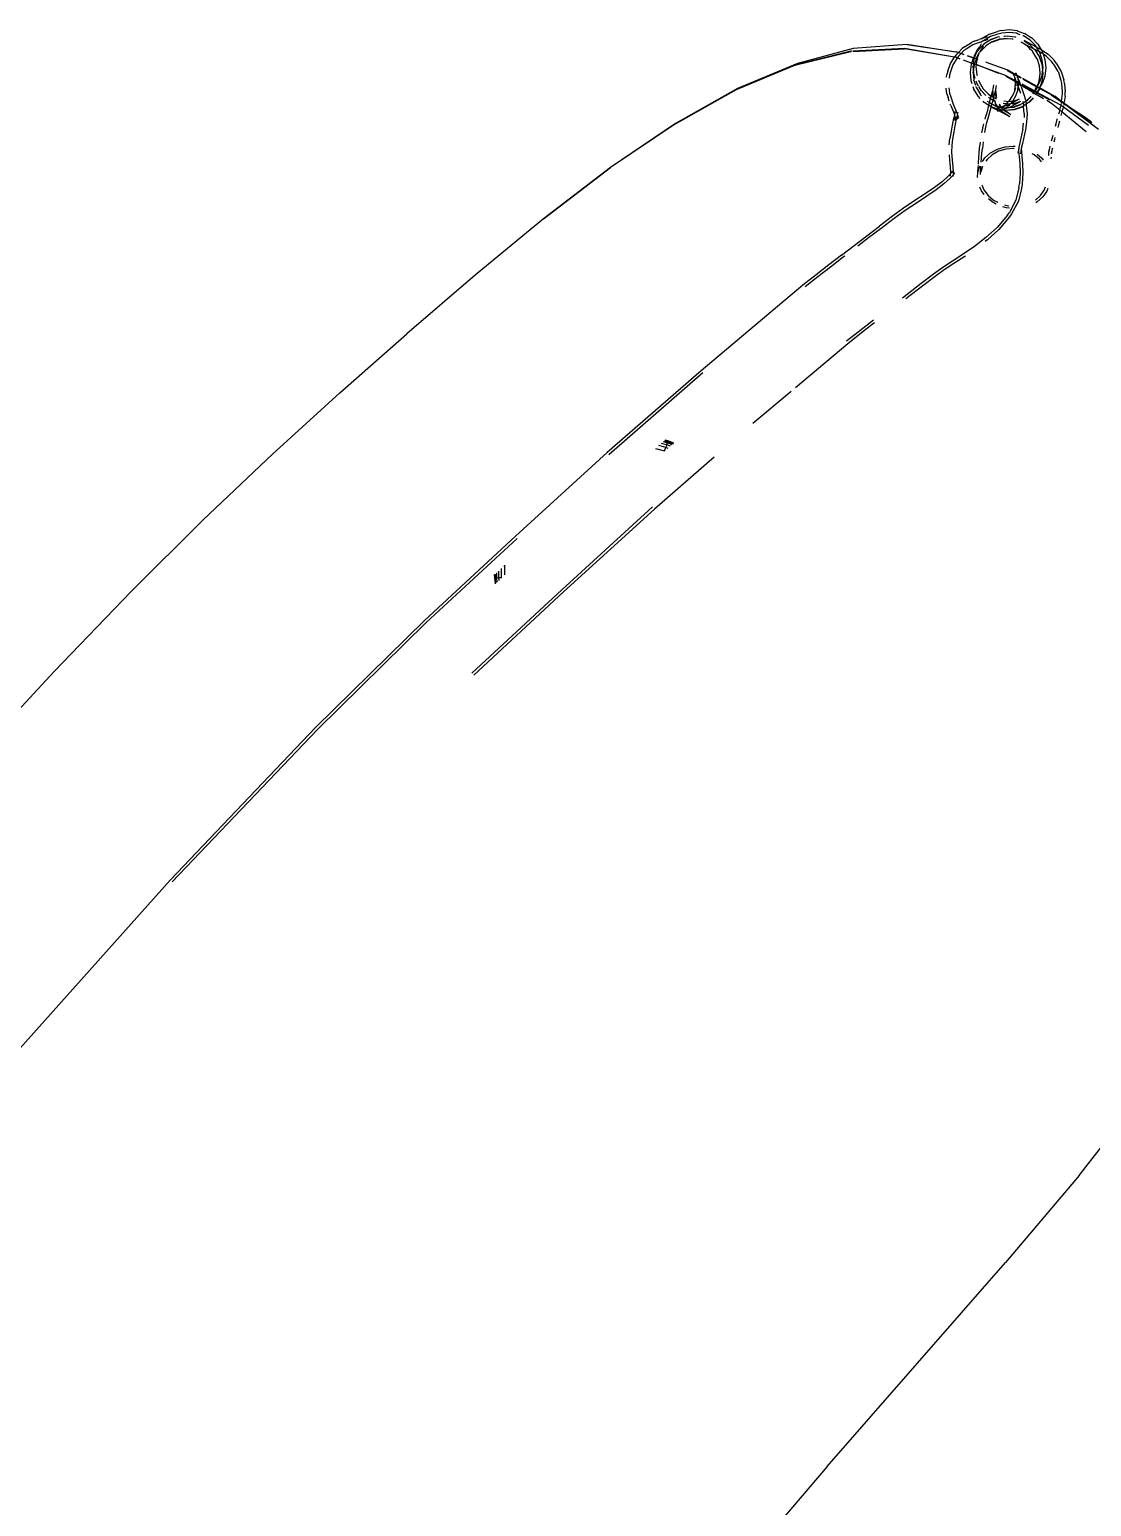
# Model space of a CAD drawing. Header units: millimetres. Extents: x -41292 to 298682, y -22072 to 33155.
# Drawn here: x 29728.8 to 29931.6, y 5135.6 to 5417.6 of the extents above; entities that cross this region are included whole.
import ezdxf

# ---------------------------------------------------------------- set-up
doc = ezdxf.new("R2010")
doc.units = ezdxf.units.MM

# ---------------------------------------------------------------- blocks, each defined once
blk = doc.blocks.new('AHSISHEUD')
for p, q in [((30539.52, 23064.86), (30541.03, 23065.38)), ((30541.75, 23065.57), (30541.03, 23065.38)), ((30541.75, 23065.57), (30543.28, 23065.72)), ((30543.28, 23065.72), (30544.79, 23065.52)), ((30544.96, 23065.44), (30544.79, 23065.52)), ((30544.96, 23065.44), (30546.22, 23064.99)), ((30523.74, 23062.85), (30513.49, 23062.1)), ((30523.74, 23062.85), (30533.23, 23061.44)), ((30533.48, 23061.36), (30523.74, 23062.85)), ((30534.76, 23062.41), (30536.11, 23063.28)), ((30536.33, 23062.79), (30535.08, 23061.99)), ((30536.61, 23063.49), (30536.11, 23063.28)), ((30536.83, 23063), (30536.33, 23062.79)), ((30536.61, 23063.49), (30537.57, 23063.79)), ((30537.79, 23063.31), (30536.83, 23063)), ((30537.41, 23061.83), (30538.51, 23062.96)), ((30537.42, 23061.93), (30538.49, 23062.99)), ((30537.93, 23063.97), (30537.57, 23063.79)), ((30537.95, 23062.97), (30537.64, 23062.37)), ((30537.79, 23063.31), (30538.15, 23063.49)), ((30538.81, 23062.58), (30537.82, 23061.59)), ((30539.52, 23064.86), (30537.93, 23063.97)), ((30537.93, 23063.97), (30538.12, 23064.01)), ((30539.07, 23064.32), (30538.12, 23064.01)), ((30538.22, 23063.49), (30538.15, 23063.49)), ((30539.74, 23064.37), (30538.22, 23063.49)), ((30538.73, 23063.65), (30538.22, 23063.49)), ((30538.22, 23062.37), (30538.35, 23062.63)), ((30538.49, 23062.99), (30538.51, 23063.05)), ((30538.51, 23062.96), (30538.49, 23062.99)), ((30538.51, 23063.05), (30539.84, 23063.86)), ((30539.18, 23063.79), (30538.73, 23063.65)), ((30538.81, 23062.58), (30538.84, 23062.63)), ((30538.83, 23062.54), (30538.81, 23062.58)), ((30540.06, 23063.38), (30538.84, 23062.63)), ((30541.14, 23064.86), (30539.74, 23064.37)), ((30539.84, 23063.86), (30541.32, 23064.37)), ((30539.87, 23063.82), (30539.84, 23063.86)), ((30539.87, 23063.82), (30541.32, 23064.37)), ((30541.46, 23063.86), (30540.06, 23063.38)), ((30540.09, 23063.34), (30540.06, 23063.38)), ((30541.48, 23063.82), (30540.09, 23063.34)), ((30541.85, 23065.05), (30541.14, 23064.86)), ((30541.32, 23064.37), (30541.38, 23064.35)), ((30541.38, 23064.35), (30541.35, 23064.36)), ((30541.38, 23064.35), (30541.44, 23064.35)), ((30542.88, 23064), (30541.46, 23063.86)), ((30541.48, 23063.82), (30541.46, 23063.86)), ((30542.91, 23063.97), (30541.48, 23063.82)), ((30543.28, 23065.19), (30541.85, 23065.05)), ((30542.27, 23064.47), (30542.43, 23064.45)), ((30542.43, 23064.45), (30542.89, 23064.54)), ((30542.43, 23064.45), (30542.92, 23064.5)), ((30542.91, 23063.97), (30542.88, 23064)), ((30542.92, 23064.5), (30542.89, 23064.54)), ((30544, 23063.86), (30542.91, 23063.97)), ((30542.92, 23064.5), (30544.4, 23064.34)), ((30544.67, 23065), (30543.28, 23065.19)), ((30544.07, 23063.81), (30544, 23063.86)), ((30544.43, 23064.3), (30544.4, 23064.34)), ((30544.43, 23064.3), (30544.53, 23064.26)), ((30544.53, 23064.26), (30544.56, 23064.28)), ((30544.84, 23064.92), (30544.67, 23065)), ((30545.35, 23064.72), (30544.84, 23064.92)), ((30545.38, 23064.74), (30544.84, 23064.92)), ((30545.91, 23063.14), (30545.6, 23063.3)), ((30545.99, 23064.52), (30545.9, 23064.55)), ((30546.78, 23062.54), (30545.91, 23063.14)), ((30548.06, 23061.99), (30545.91, 23063.14)), ((30546.09, 23064.45), (30545.99, 23064.52)), ((30546.09, 23064.45), (30546, 23064.48)), ((30546.15, 23064.43), (30546.09, 23064.45)), ((30546.12, 23063.59), (30547.1, 23062.95)), ((30547.18, 23063.74), (30546.15, 23064.43)), ((30548.51, 23062.35), (30546.15, 23063.61)), ((30546.32, 23064.93), (30546.22, 23064.99)), ((30546.38, 23064.91), (30546.32, 23064.93)), ((30546.38, 23064.91), (30547.51, 23064.16)), ((30547.14, 23062.93), (30547.1, 23062.95)), ((30547.14, 23062.93), (30547.74, 23062.31)), ((30547.34, 23063.65), (30547.18, 23063.74)), ((30548.35, 23062.61), (30547.34, 23063.65)), ((30547.67, 23064.07), (30547.51, 23064.16)), ((30547.67, 23064.07), (30548.76, 23062.94)), ((30548.51, 23062.35), (30548.35, 23062.61)), ((30548.76, 23062.94), (30549.4, 23061.87)), ((30513.01, 23061.59), (30502.35, 23058.93)), ((30513.01, 23061.59), (30502.36, 23058.91)), ((30502.36, 23058.91), (30513.01, 23061.53)), ((30513.49, 23062.1), (30502.87, 23059.22)), ((30513.23, 23061.6), (30513.01, 23061.59)), ((30513.01, 23061.53), (30513.01, 23061.59)), ((30513.4, 23061.55), (30523.27, 23062.06)), ((30523.26, 23062.11), (30513.42, 23061.61)), ((30523.27, 23062.06), (30523.26, 23062.11)), ((30532.83, 23060.48), (30523.26, 23062.11)), ((30532.83, 23060.48), (30523.27, 23062.06)), ((30532.06, 23059.21), (30532.83, 23060.48)), ((30533.27, 23060.2), (30532.53, 23058.98)), ((30532.83, 23060.48), (30532.86, 23060.53)), ((30533.16, 23060.42), (30532.83, 23060.48)), ((30533.22, 23060.98), (30532.86, 23060.53)), ((30533.16, 23060.42), (30533.38, 23060.34)), ((30533.22, 23060.98), (30533.57, 23061.34)), ((30533.48, 23061.36), (30533.23, 23061.44)), ((30533.38, 23060.34), (30533.27, 23060.2)), ((30533.63, 23060.65), (30533.38, 23060.34)), ((30533.38, 23060.34), (30533.88, 23060.16)), ((30533.57, 23061.34), (30533.48, 23061.36)), ((30533.57, 23061.34), (30534.31, 23062.1)), ((30533.64, 23061.33), (30533.57, 23061.34)), ((30534.1, 23061.14), (30533.63, 23060.65)), ((30533.64, 23061.33), (30534.1, 23061.14)), ((30534.63, 23061.69), (30534.1, 23061.14)), ((30534.1, 23061.14), (30534.65, 23060.97)), ((30534.63, 23060.95), (30534.1, 23061.14)), ((30534.76, 23062.41), (30534.31, 23062.1)), ((30534.47, 23059.95), (30536.15, 23059.33)), ((30535.08, 23061.99), (30534.63, 23061.69)), ((30535.32, 23060.73), (30536.49, 23060.3)), ((30536.49, 23060.3), (30535.33, 23060.71)), ((30536.15, 23059.33), (30536.49, 23060.3)), ((30536.49, 23060.3), (30536.58, 23060.55)), ((30536.49, 23060.3), (30536.65, 23060.26)), ((30536.5, 23059.21), (30536.62, 23060.17)), ((30536.68, 23060.75), (30536.58, 23060.55)), ((30536.62, 23060.17), (30536.65, 23060.26)), ((30536.65, 23060.26), (30536.98, 23061.19)), ((30536.65, 23060.26), (30537.01, 23060.11)), ((30537.01, 23060.11), (30536.67, 23059.16)), ((30536.68, 23060.75), (30537, 23061.38)), ((30536.68, 23060.75), (30536.98, 23061.19)), ((30536.98, 23061.19), (30537.39, 23061.87)), ((30536.98, 23061.19), (30537, 23061.38)), ((30537, 23061.38), (30537.13, 23061.64)), ((30537.12, 23060.05), (30537, 23059.03)), ((30537.07, 23060.27), (30537.01, 23060.11)), ((30537.01, 23060.11), (30537.12, 23060.05)), ((30537.03, 23060.29), (30537.47, 23061.15)), ((30537.07, 23060.27), (30537.03, 23060.29)), ((30537.13, 23060.08), (30537.12, 23060.05)), ((30537.12, 23060.05), (30537.32, 23060)), ((30537.13, 23061.64), (30537.64, 23062.37)), ((30537.47, 23061.15), (30537.13, 23060.08)), ((30537.39, 23061.87), (30537.42, 23061.93)), ((30537.41, 23061.83), (30537.39, 23061.87)), ((30537.64, 23062.37), (30537.42, 23061.93)), ((30537.47, 23061.15), (30537.6, 23061.41)), ((30538.22, 23062.37), (30537.6, 23061.41)), ((30537.8, 23061.54), (30537.82, 23061.59)), ((30537.82, 23061.5), (30537.8, 23061.54)), ((30538.83, 23062.54), (30537.82, 23061.5)), ((30538.22, 23062.37), (30537.82, 23061.59)), ((30546.81, 23062.52), (30546.78, 23062.54)), ((30547.1, 23062.36), (30546.81, 23062.52)), ((30547.37, 23061.94), (30546.81, 23062.52)), ((30547.8, 23061.51), (30547.37, 23061.94)), ((30547.74, 23062.31), (30548.06, 23061.99)), ((30547.82, 23061.47), (30547.8, 23061.51)), ((30548.57, 23060.22), (30547.82, 23061.47)), ((30548.06, 23061.99), (30548.2, 23061.84)), ((30549.04, 23061.46), (30548.06, 23061.99)), ((30548.23, 23061.81), (30548.2, 23061.84)), ((30548.23, 23061.81), (30549.04, 23060.45)), ((30549.04, 23061.46), (30548.51, 23062.35)), ((30549.4, 23061.87), (30548.51, 23062.35)), ((30548.57, 23060.22), (30548.6, 23060.18)), ((30549.05, 23058.78), (30548.6, 23060.18)), ((30549.13, 23061.32), (30549.04, 23061.46)), ((30549.24, 23061.36), (30549.04, 23061.46)), ((30549.04, 23060.45), (30549.07, 23060.41)), ((30549.07, 23060.41), (30549.55, 23058.89)), ((30549.6, 23059.88), (30549.13, 23061.32)), ((30549.6, 23061.12), (30549.24, 23061.36)), ((30549.47, 23061.84), (30549.4, 23061.87)), ((30549.47, 23061.84), (30550.75, 23061)), ((30549.47, 23061.84), (30549.6, 23061.54)), ((30549.6, 23061.54), (30549.78, 23061)), ((30549.74, 23058.41), (30549.6, 23059.88)), ((30550.43, 23060.58), (30549.78, 23061)), ((30549.78, 23061), (30550.11, 23059.99)), ((30550.11, 23059.99), (30550.26, 23058.4)), ((30551.43, 23059.54), (30550.43, 23060.58)), ((30550.75, 23061), (30551.84, 23059.87)), ((30552.12, 23059.52), (30551.84, 23059.87)), ((30502.35, 23058.93), (30491.24, 23054.28)), ((30491.24, 23054.28), (30502.36, 23058.91)), ((30502.87, 23059.22), (30491.4, 23054.44)), ((30502.35, 23058.93), (30502.87, 23059.22)), ((30502.36, 23058.91), (30502.35, 23058.93)), ((30531.3, 23056.61), (30531.35, 23057.11)), ((30531.56, 23057.75), (30531.35, 23057.11)), ((30531.56, 23057.75), (30532.06, 23059.21)), ((30531.86, 23056.99), (30531.8, 23056.46)), ((30532.06, 23057.63), (30531.86, 23056.99)), ((30532.53, 23058.98), (30532.06, 23057.63)), ((30535.87, 23057.52), (30535.9, 23057.58)), ((30535.89, 23057.49), (30535.87, 23057.52)), ((30536.02, 23055.94), (30535.89, 23057.49)), ((30535.9, 23057.58), (30536.06, 23059.08)), ((30536.06, 23059.08), (30536.09, 23059.13)), ((30536.09, 23059.13), (30536.14, 23059.31)), ((30536.14, 23059.31), (30536.15, 23059.33)), ((30536.15, 23059.33), (30536.5, 23059.21)), ((30536.39, 23057.51), (30536.42, 23057.57)), ((30536.41, 23057.48), (30536.39, 23057.51)), ((30536.41, 23057.48), (30536.53, 23056.05)), ((30536.42, 23058.62), (30536.5, 23059.21)), ((30536.47, 23058.15), (30536.42, 23058.62)), ((30536.48, 23058.06), (30536.42, 23057.57)), ((30536.59, 23058.92), (30536.47, 23058.15)), ((30536.48, 23058.06), (30536.47, 23058.15)), ((30536.57, 23057.03), (30536.48, 23058.06)), ((30536.5, 23059.21), (30536.65, 23059.11)), ((30536.57, 23058.95), (30536.65, 23059.11)), ((30536.59, 23058.92), (30536.57, 23058.95)), ((30536.79, 23056.38), (30536.57, 23057.03)), ((30536.65, 23059.11), (30536.67, 23059.16)), ((30536.65, 23059.11), (30537, 23059.03)), ((30537, 23059.03), (30536.94, 23058.61)), ((30536.94, 23058.61), (30537.08, 23057.15)), ((30537, 23059.03), (30542.5, 23057.02)), ((30541.28, 23057.34), (30537, 23059.03)), ((30537.08, 23057.15), (30537.14, 23056.96)), ((30538.87, 23059.47), (30538.84, 23059.47)), ((30538.87, 23059.47), (30542.94, 23058.02)), ((30542.5, 23057.02), (30544.43, 23055.94)), ((30542.5, 23057.02), (30544.43, 23056)), ((30544.1, 23057.22), (30542.93, 23057.86)), ((30544.71, 23057.04), (30542.94, 23058.02)), ((30544.41, 23056.46), (30544.1, 23057.22)), ((30544.77, 23056.87), (30544.1, 23057.22)), ((30544.71, 23057.04), (30544.56, 23057.46)), ((30544.74, 23057.02), (30544.71, 23057.04)), ((30545.65, 23056.51), (30544.74, 23057.02)), ((30544.77, 23056.87), (30544.74, 23057.02)), ((30549.03, 23055.93), (30549.21, 23057.28)), ((30549.07, 23058.74), (30549.05, 23058.78)), ((30549.21, 23057.37), (30549.07, 23058.74)), ((30549.09, 23055.61), (30549.56, 23056.97)), ((30549.18, 23057.31), (30549.21, 23057.37)), ((30549.21, 23057.28), (30549.18, 23057.31)), ((30549.7, 23057.3), (30549.54, 23055.81)), ((30549.58, 23058.85), (30549.55, 23058.89)), ((30549.56, 23056.97), (30549.66, 23057.77)), ((30549.58, 23058.85), (30549.66, 23057.77)), ((30549.66, 23057.77), (30549.74, 23058.41)), ((30549.66, 23057.77), (30549.73, 23057.36)), ((30549.7, 23057.3), (30549.73, 23057.36)), ((30550.26, 23058.4), (30550.06, 23056.85)), ((30551.71, 23059.19), (30551.43, 23059.54)), ((30551.85, 23058.99), (30551.71, 23059.19)), ((30552.62, 23057.7), (30551.85, 23058.99)), ((30552.25, 23059.32), (30552.12, 23059.52)), ((30552.25, 23059.32), (30553.09, 23057.93)), ((30552.62, 23057.7), (30552.74, 23057.46)), ((30553.21, 23056.02), (30552.74, 23057.46)), ((30553.09, 23057.93), (30553.21, 23057.69)), ((30553.21, 23057.69), (30553.72, 23056.13)), ((30491.4, 23054.44), (30479.55, 23047.79)), ((30479.55, 23047.74), (30491.24, 23054.28)), ((30491.4, 23054.44), (30491.24, 23054.28)), ((30531.38, 23053.45), (30531.27, 23054.56)), ((30531.78, 23054.58), (30531.89, 23053.56)), ((30536.04, 23055.9), (30536.02, 23055.94)), ((30536.22, 23055.33), (30536.04, 23055.9)), ((30536.53, 23054.38), (30536.39, 23054.8)), ((30536.55, 23056.01), (30536.53, 23056.05)), ((30536.55, 23054.34), (30536.53, 23054.38)), ((30536.55, 23056.01), (30536.84, 23055.1)), ((30537.37, 23052.98), (30536.55, 23054.34)), ((30536.93, 23054.82), (30537, 23054.61)), ((30537.08, 23055.48), (30536.95, 23055.88)), ((30537.02, 23054.57), (30537, 23054.61)), ((30537.02, 23054.57), (30537.78, 23053.32)), ((30537.45, 23054.88), (30537.08, 23055.48)), ((30537.44, 23056.04), (30537.55, 23055.71)), ((30537.92, 23054.08), (30537.46, 23054.85)), ((30537.55, 23055.71), (30538.33, 23054.41)), ((30538.84, 23053.13), (30537.92, 23054.08)), ((30538.33, 23054.41), (30539.34, 23053.37)), ((30539.93, 23053.21), (30540.16, 23054.09)), ((30540.16, 23054.09), (30540.22, 23054.34)), ((30540.19, 23053.84), (30540.16, 23054.09)), ((30540.22, 23054.34), (30540.31, 23054.79)), ((30540.31, 23054.79), (30540.35, 23055.16)), ((30540.68, 23054.08), (30540.72, 23054.21)), ((30540.68, 23054.08), (30540.68, 23054.06)), ((30540.72, 23054.21), (30540.81, 23054.66)), ((30540.81, 23054.66), (30540.86, 23055.04)), ((30544.46, 23055.72), (30542.72, 23056.76)), ((30544.33, 23054.09), (30544.49, 23055.41)), ((30544.5, 23054.58), (30544.33, 23054.09)), ((30544.33, 23054.02), (30544.33, 23054.09)), ((30544.38, 23056.44), (30544.39, 23056.38)), ((30544.39, 23056.38), (30544.41, 23056.46)), ((30544.39, 23056.38), (30544.54, 23055.94)), ((30544.43, 23056), (30544.39, 23056.38)), ((30544.64, 23055.88), (30544.41, 23056.46)), ((30544.43, 23055.94), (30544.43, 23056)), ((30544.43, 23056), (30544.54, 23055.94)), ((30544.46, 23055.72), (30544.43, 23055.94)), ((30544.43, 23055.94), (30544.56, 23055.87)), ((30544.49, 23055.45), (30544.46, 23055.72)), ((30544.77, 23055.57), (30544.46, 23055.72)), ((30544.49, 23055.45), (30544.49, 23055.41)), ((30544.49, 23055.41), (30544.53, 23055)), ((30544.56, 23055.87), (30544.54, 23055.94)), ((30544.54, 23055.94), (30544.64, 23055.88)), ((30544.57, 23055.84), (30544.56, 23055.87)), ((30544.57, 23055.84), (30544.68, 23055.8)), ((30544.68, 23055.8), (30544.64, 23055.88)), ((30544.64, 23055.88), (30544.98, 23055.71)), ((30544.77, 23055.57), (30544.68, 23055.8)), ((30544.68, 23055.8), (30544.98, 23055.63)), ((30544.81, 23056.85), (30544.77, 23056.87)), ((30544.79, 23055.52), (30544.77, 23055.57)), ((30544.96, 23055.04), (30544.79, 23055.52)), ((30545.01, 23055.44), (30544.79, 23055.52)), ((30544.87, 23056.69), (30544.81, 23056.85)), ((30545.55, 23056.45), (30544.81, 23056.85)), ((30544.96, 23055.04), (30544.84, 23053.97)), ((30545.01, 23054.46), (30544.84, 23053.97)), ((30544.89, 23056.56), (30544.87, 23056.69)), ((30544.89, 23056.56), (30544.9, 23056.49)), ((30544.9, 23056.49), (30545.08, 23055.96)), ((30545.24, 23055.81), (30544.9, 23056.49)), ((30544.9, 23056.49), (30544.98, 23055.71)), ((30545.01, 23055.41), (30544.96, 23055.04)), ((30545.13, 23054.59), (30544.96, 23055.04)), ((30544.98, 23055.71), (30545.35, 23055.51)), ((30544.98, 23055.71), (30544.98, 23055.63)), ((30544.98, 23055.63), (30545.39, 23055.4)), ((30544.98, 23055.63), (30545.01, 23055.44)), ((30545.01, 23055.44), (30545.01, 23055.41)), ((30545.37, 23055.18), (30545.01, 23055.44)), ((30545.01, 23055.41), (30545.05, 23055)), ((30545.5, 23053.5), (30545.13, 23054.59)), ((30545.35, 23055.51), (30545.24, 23055.81)), ((30545.35, 23055.51), (30545.4, 23055.48)), ((30545.39, 23055.4), (30545.4, 23055.48)), ((30545.6, 23054.82), (30545.39, 23055.4)), ((30547.95, 23053.64), (30545.59, 23055.05)), ((30545.6, 23054.82), (30546.1, 23053.35)), ((30545.76, 23055.2), (30548.08, 23053.9)), ((30545.77, 23055.27), (30548.08, 23053.9)), ((30548.13, 23054), (30545.77, 23055.27)), ((30545.89, 23056.27), (30548.63, 23054.72)), ((30548.62, 23054.86), (30545.9, 23056.37)), ((30548.33, 23054.39), (30548.13, 23054)), ((30548.23, 23053.95), (30548.55, 23054.48)), ((30548.33, 23054.39), (30548.62, 23054.86)), ((30548.63, 23054.72), (30548.53, 23054.52)), ((30548.55, 23054.48), (30548.53, 23054.52)), ((30548.62, 23054.86), (30548.69, 23054.97)), ((30548.62, 23054.78), (30548.62, 23054.86)), ((30549.08, 23054.61), (30548.62, 23054.86)), ((30548.63, 23054.72), (30548.62, 23054.78)), ((30548.63, 23054.72), (30549.05, 23054.56)), ((30549, 23054.28), (30548.65, 23053.71)), ((30548.69, 23054.97), (30549, 23055.87)), ((30548.69, 23054.97), (30548.95, 23055.35)), ((30549.05, 23054.56), (30548.74, 23054.05)), ((30548.95, 23055.35), (30549.09, 23055.61)), ((30549, 23055.87), (30549.03, 23055.93)), ((30549.1, 23054.49), (30549, 23054.28)), ((30549.08, 23054.61), (30549.05, 23054.56)), ((30549.05, 23054.56), (30549.08, 23054.54)), ((30549.15, 23054.73), (30549.08, 23054.61)), ((30549.08, 23054.54), (30549.08, 23054.61)), ((30549.08, 23054.61), (30549.14, 23054.57)), ((30549.1, 23054.49), (30549.08, 23054.54)), ((30549.1, 23054.49), (30551.67, 23053.13)), ((30551.67, 23053.13), (30549.14, 23054.57)), ((30549.53, 23055.71), (30549.15, 23054.73)), ((30549.15, 23054.73), (30549.42, 23055.12)), ((30549.42, 23055.12), (30549.55, 23055.38)), ((30549.51, 23055.75), (30549.54, 23055.81)), ((30549.53, 23055.71), (30549.51, 23055.75)), ((30550.06, 23056.85), (30549.55, 23055.38)), ((30553.29, 23055.72), (30553.21, 23056.02)), ((30553.34, 23055.33), (30553.29, 23055.72)), ((30553.47, 23053.87), (30553.34, 23055.33)), ((30553.8, 23055.83), (30553.72, 23056.13)), ((30553.85, 23055.44), (30553.8, 23055.83)), ((30553.85, 23055.44), (30553.99, 23053.86)), ((30531.38, 23053.45), (30531.61, 23052.74)), ((30531.84, 23052.06), (30531.61, 23052.74)), ((30531.89, 23053.56), (30532.11, 23052.86)), ((30532.12, 23051.24), (30532.04, 23051.48)), ((30532.11, 23052.86), (30532.59, 23051.47)), ((30532.59, 23051.47), (30532.91, 23050.69)), ((30537.39, 23052.95), (30537.37, 23052.98)), ((30537.76, 23052.55), (30537.39, 23052.95)), ((30537.8, 23053.28), (30537.78, 23053.32)), ((30537.8, 23053.28), (30537.97, 23053.09)), ((30538.45, 23051.84), (30538.28, 23052.02)), ((30538.48, 23051.82), (30538.45, 23051.84)), ((30539.4, 23051.23), (30538.48, 23051.82)), ((30539.08, 23052.05), (30539.54, 23051.77)), ((30539.34, 23053.37), (30539.18, 23053.46)), ((30539.73, 23052.47), (30539.32, 23052.74)), ((30539.34, 23053.37), (30539.87, 23053)), ((30539.4, 23051.23), (30539.54, 23051.77)), ((30539.54, 23051.77), (30539.73, 23052.47)), ((30539.54, 23051.77), (30539.96, 23051.48)), ((30539.73, 23052.47), (30539.74, 23052.53)), ((30540.14, 23052.2), (30539.73, 23052.47)), ((30539.74, 23052.53), (30539.87, 23053)), ((30539.87, 23053), (30539.93, 23053.21)), ((30539.87, 23053), (30540.28, 23052.74)), ((30539.87, 23050.97), (30539.96, 23051.48)), ((30539.96, 23051.48), (30540.05, 23051.65)), ((30540, 23051.46), (30539.96, 23051.48)), ((30540, 23051.46), (30541.04, 23051.1)), ((30540, 23051.46), (30541.08, 23050.88)), ((30540.05, 23051.65), (30540.2, 23052.18)), ((30540.11, 23053.24), (30540.16, 23053.62)), ((30540.2, 23052.18), (30540.14, 23052.2)), ((30540.16, 23053.62), (30540.19, 23053.84)), ((30540.26, 23052.89), (30540.18, 23053.19)), ((30540.26, 23052.89), (30540.19, 23053.84)), ((30540.2, 23052.18), (30540.25, 23052.4)), ((30540.3, 23052.12), (30540.2, 23052.18)), ((30540.25, 23052.4), (30540.31, 23052.51)), ((30540.28, 23052.74), (30540.26, 23052.89)), ((30540.3, 23052.59), (30540.28, 23052.74)), ((30540.28, 23052.74), (30540.37, 23052.68)), ((30540.3, 23052.59), (30540.37, 23052.68)), ((30540.31, 23052.51), (30540.3, 23052.59)), ((30540.55, 23052.05), (30540.3, 23052.12)), ((30540.58, 23051.87), (30540.31, 23052.51)), ((30540.37, 23052.68), (30540.43, 23053.08)), ((30540.37, 23052.68), (30540.43, 23052.66)), ((30540.43, 23053.08), (30540.59, 23053.68)), ((30540.53, 23052.6), (30540.43, 23052.66)), ((30540.53, 23052.6), (30540.82, 23052.49)), ((30540.53, 23052.6), (30540.82, 23052.51)), ((30540.7, 23051.97), (30540.55, 23052.05)), ((30540.71, 23051.99), (30540.55, 23052.05)), ((30540.65, 23051.74), (30540.58, 23051.87)), ((30540.59, 23053.68), (30540.68, 23054.06)), ((30540.63, 23053.23), (30540.68, 23053.61)), ((30540.69, 23051.63), (30540.65, 23051.74)), ((30540.68, 23054.06), (30540.71, 23053.82)), ((30540.71, 23053.82), (30540.68, 23053.61)), ((30540.77, 23053), (30540.69, 23053.3)), ((30541.04, 23051.1), (30540.69, 23051.63)), ((30540.71, 23053.82), (30540.77, 23053)), ((30540.82, 23052.62), (30540.77, 23053)), ((30540.77, 23053), (30540.87, 23052.73)), ((30541.36, 23051.56), (30541.63, 23051.11)), ((30541.63, 23051.11), (30541.41, 23051.34)), ((30541.91, 23050.95), (30542.61, 23051.38)), ((30542.74, 23051.52), (30542.16, 23051.6)), ((30542.27, 23052.12), (30543.08, 23052.01)), ((30542.27, 23051.08), (30543.23, 23051.38)), ((30542.61, 23051.38), (30542.74, 23051.52)), ((30542.74, 23051.52), (30543.23, 23052.02)), ((30542.8, 23051.51), (30542.74, 23051.52)), ((30543.03, 23051.67), (30542.8, 23051.51)), ((30543.07, 23051.48), (30542.8, 23051.51)), ((30543.44, 23051.48), (30542.98, 23051.01)), ((30543.44, 23051.48), (30543.07, 23051.48)), ((30543.08, 23052.01), (30543.23, 23052.02)), ((30543.23, 23052.02), (30543.42, 23052.22)), ((30543.23, 23052.02), (30543.3, 23052.01)), ((30543.44, 23051.48), (30543.23, 23051.38)), ((30543.3, 23052.01), (30543.96, 23052.1)), ((30543.3, 23052.01), (30543.31, 23052.03)), ((30543.31, 23052.03), (30543.42, 23052.22)), ((30543.42, 23052.22), (30544.04, 23053.23)), ((30543.62, 23052.42), (30543.42, 23052.22)), ((30543.47, 23051.51), (30543.44, 23051.48)), ((30543.51, 23051.52), (30543.47, 23051.51)), ((30543.6, 23051.56), (30543.51, 23051.52)), ((30545.19, 23052.45), (30543.6, 23051.56)), ((30543.7, 23051.68), (30543.6, 23051.56)), ((30544.37, 23051.6), (30543.6, 23051.56)), ((30543.7, 23051.68), (30543.9, 23052)), ((30543.79, 23051.97), (30543.9, 23052)), ((30545.41, 23051.97), (30543.83, 23051.08)), ((30543.96, 23052.1), (30543.9, 23052)), ((30543.98, 23052.03), (30543.9, 23052)), ((30544.37, 23051.6), (30543.9, 23051.44)), ((30544.51, 23053), (30543.96, 23052.1)), ((30543.96, 23052.1), (30544.02, 23052.08)), ((30544.02, 23052.08), (30543.98, 23052.03)), ((30544.02, 23052.08), (30544.26, 23052.13)), ((30544.04, 23053.23), (30544.33, 23054.02)), ((30544.11, 23050.97), (30545.51, 23051.45)), ((30544.14, 23050.93), (30545.53, 23051.41)), ((30544.26, 23052.13), (30545.19, 23052.45)), ((30544.26, 23052.13), (30544.5, 23052.15)), ((30545.41, 23051.97), (30544.37, 23051.6)), ((30544.61, 23051.63), (30544.37, 23051.6)), ((30544.83, 23053.9), (30544.51, 23053)), ((30544.84, 23053.97), (30544.83, 23053.9)), ((30545.51, 23051.45), (30545.95, 23051.73)), ((30545.53, 23051.41), (30545.51, 23051.45)), ((30545.91, 23052.01), (30545.95, 23051.73)), ((30545.95, 23051.73), (30546.43, 23052.04)), ((30545.95, 23051.73), (30546.03, 23051.16)), ((30546.51, 23051.46), (30546.03, 23051.16)), ((30546.1, 23053.35), (30546.39, 23052.29)), ((30546.39, 23052.29), (30546.43, 23052.04)), ((30546.43, 23052.04), (30546.76, 23052.25)), ((30546.43, 23052.04), (30546.51, 23051.46)), ((30547.09, 23051.83), (30546.51, 23051.46)), ((30546.51, 23051.46), (30546.55, 23051.17)), ((30546.76, 23052.25), (30546.79, 23052.31)), ((30546.79, 23052.22), (30546.76, 23052.25)), ((30546.79, 23052.31), (30547.42, 23052.95)), ((30546.79, 23052.22), (30547.48, 23052.92)), ((30547.09, 23051.83), (30547.12, 23051.89)), ((30547.11, 23051.8), (30547.09, 23051.83)), ((30547.94, 23052.65), (30547.11, 23051.8)), ((30547.89, 23052.68), (30547.12, 23051.89)), ((30547.86, 23053.45), (30547.95, 23053.64)), ((30547.9, 23053.42), (30548.01, 23053.6)), ((30547.95, 23053.64), (30548.08, 23053.9)), ((30548.01, 23053.6), (30547.95, 23053.64)), ((30548.01, 23053.6), (30548.17, 23053.85)), ((30548.39, 23053.38), (30548.01, 23053.6)), ((30548.08, 23053.9), (30548.13, 23054)), ((30548.08, 23053.9), (30548.17, 23053.85)), ((30548.23, 23053.95), (30548.13, 23054)), ((30548.17, 23053.85), (30548.23, 23053.95)), ((30548.17, 23053.85), (30548.53, 23053.65)), ((30548.58, 23053.75), (30548.23, 23053.95)), ((30548.32, 23053.23), (30548.39, 23053.38)), ((30548.44, 23053.35), (30548.35, 23053.21)), ((30548.53, 23053.65), (30548.39, 23053.38)), ((30548.44, 23053.35), (30548.39, 23053.38)), ((30548.59, 23053.61), (30548.44, 23053.35)), ((30549.86, 23052.5), (30548.44, 23053.35)), ((30548.53, 23053.65), (30548.58, 23053.75)), ((30548.53, 23053.65), (30548.59, 23053.61)), ((30548.74, 23054.05), (30548.58, 23053.75)), ((30548.65, 23053.71), (30548.58, 23053.75)), ((30548.65, 23053.71), (30548.59, 23053.61)), ((30548.59, 23053.61), (30550.98, 23052.28)), ((30553.01, 23051.36), (30548.65, 23053.71)), ((30551.35, 23051.61), (30550.45, 23052.15)), ((30553.28, 23051.86), (30551.32, 23053.17)), ((30552.95, 23050.3), (30551.35, 23051.61)), ((30551.67, 23053.13), (30551.98, 23052.99)), ((30552.98, 23052.23), (30551.67, 23053.13)), ((30552.98, 23052.23), (30551.98, 23052.99)), ((30553.29, 23051.95), (30552.98, 23052.23)), ((30553.3, 23052.01), (30552.98, 23052.23)), ((30553.18, 23051.24), (30553.01, 23051.36)), ((30553.18, 23051.24), (30553.23, 23051.49)), ((30553.25, 23051.61), (30553.28, 23051.86)), ((30553.28, 23051.86), (30553.29, 23051.92)), ((30553.67, 23051.63), (30553.28, 23051.86)), ((30553.29, 23051.95), (30553.3, 23052.01)), ((30553.29, 23051.92), (30553.29, 23051.95)), ((30553.67, 23051.63), (30553.29, 23051.95)), ((30553.3, 23052.01), (30553.42, 23052.99)), ((30553.78, 23051.67), (30553.3, 23052.01)), ((30553.42, 23052.99), (30553.47, 23053.38)), ((30553.47, 23053.38), (30553.47, 23053.87)), ((30553.76, 23051.54), (30553.67, 23051.63)), ((30553.72, 23051.28), (30553.75, 23051.44)), ((30553.75, 23051.44), (30553.76, 23051.54)), ((30553.76, 23051.54), (30553.77, 23051.63)), ((30554.04, 23051.36), (30553.76, 23051.54)), ((30553.77, 23051.63), (30553.78, 23051.67)), ((30554.3, 23051.22), (30553.77, 23051.63)), ((30553.78, 23051.67), (30553.79, 23051.83)), ((30553.78, 23051.67), (30556.53, 23049.77)), ((30553.94, 23052.98), (30553.79, 23051.83)), ((30553.94, 23052.98), (30553.99, 23053.37)), ((30553.99, 23053.37), (30553.99, 23053.86)), ((30560.31, 23046.65), (30554.04, 23051.36)), ((30554.3, 23051.22), (30554.04, 23051.36)), ((30532.12, 23051.24), (30532.44, 23050.45)), ((30532.61, 23048.44), (30532.4, 23047.47)), ((30532.44, 23050.45), (30532.75, 23049.71)), ((30532.81, 23049.29), (30532.61, 23048.44)), ((30532.62, 23050.16), (30532.75, 23049.71)), ((30532.75, 23049.71), (30532.79, 23049.59)), ((30532.84, 23049.24), (30532.76, 23048.58)), ((30532.86, 23049.86), (30532.79, 23049.59)), ((30532.79, 23049.59), (30532.84, 23049.46)), ((30532.85, 23049.35), (30532.81, 23049.29)), ((30532.81, 23049.29), (30532.84, 23049.24)), ((30532.84, 23049.46), (30532.83, 23049.4)), ((30532.83, 23049.4), (30532.85, 23049.35)), ((30532.85, 23049.49), (30532.84, 23049.46)), ((30532.99, 23048.36), (30532.84, 23049.24)), ((30532.84, 23049.24), (30533.12, 23048.7)), ((30532.85, 23049.49), (30532.89, 23049.51)), ((30532.85, 23049.35), (30532.87, 23049.25)), ((30532.88, 23049.62), (30532.86, 23049.86)), ((30532.87, 23049.25), (30532.99, 23048.36)), ((30532.96, 23050.03), (30532.88, 23049.62)), ((30532.89, 23049.51), (30532.88, 23049.62)), ((30532.91, 23050.69), (30533.24, 23049.89)), ((30533.31, 23049.15), (30533.12, 23048.31)), ((30533.13, 23050.28), (30533.24, 23049.89)), ((30533.24, 23049.89), (30533.26, 23049.83)), ((30533.26, 23049.83), (30533.37, 23049.57)), ((30533.31, 23049.15), (30533.28, 23048.56)), ((30533.36, 23049.22), (30533.31, 23049.15)), ((30533.38, 23049.34), (30533.36, 23049.22)), ((30533.36, 23049.22), (30533.48, 23048.7)), ((30533.46, 23049.9), (30533.37, 23049.57)), ((30533.37, 23049.85), (30533.37, 23049.57)), ((30533.37, 23049.57), (30533.41, 23049.45)), ((30533.41, 23049.45), (30533.37, 23049.41)), ((30533.37, 23049.41), (30533.38, 23049.37)), ((30533.38, 23049.37), (30533.38, 23049.34)), ((30533.41, 23049.45), (30533.41, 23049.41)), ((30533.41, 23049.41), (30533.59, 23048.93)), ((30538.67, 23048.6), (30538.77, 23048.94)), ((30538.77, 23048.94), (30538.99, 23049.69)), ((30538.99, 23049.69), (30539.18, 23050.36)), ((30539.04, 23047.98), (30539.27, 23048.81)), ((30539.18, 23050.36), (30539.33, 23050.94)), ((30539.27, 23048.81), (30539.68, 23050.23)), ((30539.33, 23050.94), (30539.4, 23051.23)), ((30539.74, 23051.02), (30539.4, 23051.23)), ((30539.68, 23050.23), (30539.83, 23050.81)), ((30539.77, 23050.98), (30539.74, 23051.02)), ((30539.87, 23050.97), (30539.77, 23050.98)), ((30539.83, 23050.81), (30539.87, 23050.97)), ((30540.06, 23050.83), (30539.87, 23050.97)), ((30540.88, 23050.59), (30539.87, 23050.97)), ((30540.06, 23050.83), (30541.28, 23050.17)), ((30540.88, 23050.59), (30541.26, 23050.73)), ((30541.17, 23050.49), (30540.88, 23050.59)), ((30541.28, 23050.17), (30540.99, 23050.07)), ((30541.08, 23050.88), (30541.01, 23051.01)), ((30541.04, 23051.1), (30541.06, 23051.07)), ((30541.06, 23051.07), (30541.29, 23051.01)), ((30541.08, 23050.88), (30541.06, 23051.07)), ((30541.08, 23050.88), (30541.21, 23050.81)), ((30541.19, 23050.45), (30541.17, 23050.49)), ((30541.41, 23050.47), (30541.19, 23050.45)), ((30541.21, 23050.81), (30541.26, 23050.73)), ((30541.33, 23050.75), (30541.26, 23050.73)), ((30541.28, 23050.67), (30541.26, 23050.73)), ((30541.41, 23050.47), (30541.28, 23050.67)), ((30541.56, 23050.44), (30541.28, 23050.67)), ((30541.84, 23050.37), (30541.28, 23050.67)), ((30541.48, 23050.23), (30541.28, 23050.17)), ((30543.38, 23049.05), (30541.28, 23050.17)), ((30541.32, 23050.97), (30541.29, 23051.01)), ((30541.32, 23050.97), (30541.73, 23050.95)), ((30541.38, 23050.75), (30541.33, 23050.75)), ((30541.79, 23050.87), (30541.38, 23050.75)), ((30541.56, 23050.44), (30541.41, 23050.47)), ((30541.68, 23050.31), (30541.48, 23050.23)), ((30541.6, 23050.4), (30541.56, 23050.44)), ((30541.84, 23050.37), (30541.6, 23050.4)), ((30541.68, 23050.31), (30541.6, 23050.4)), ((30541.69, 23051), (30541.63, 23051.11)), ((30541.84, 23050.37), (30541.68, 23050.31)), ((30542.1, 23049.88), (30541.68, 23050.31)), ((30541.73, 23050.95), (30541.69, 23051)), ((30541.73, 23050.95), (30541.79, 23050.91)), ((30541.76, 23050.9), (30541.73, 23050.95)), ((30541.79, 23050.87), (30541.76, 23050.9)), ((30541.79, 23050.87), (30541.82, 23050.92)), ((30541.79, 23050.91), (30541.82, 23050.92)), ((30541.84, 23050.9), (30541.79, 23050.87)), ((30541.82, 23050.8), (30541.79, 23050.87)), ((30541.82, 23050.92), (30541.88, 23050.93)), ((30541.82, 23050.8), (30542.21, 23050.52)), ((30541.84, 23050.9), (30541.88, 23050.93)), ((30541.89, 23050.36), (30541.84, 23050.37)), ((30541.88, 23050.93), (30541.91, 23050.95)), ((30541.94, 23050.38), (30541.89, 23050.36)), ((30542.27, 23051.08), (30541.91, 23050.95)), ((30541.91, 23050.95), (30541.94, 23050.93)), ((30541.94, 23050.93), (30542.65, 23050.8)), ((30542.01, 23050.39), (30541.94, 23050.38)), ((30542.05, 23050.41), (30542.01, 23050.39)), ((30542.1, 23050.33), (30542.01, 23050.39)), ((30542.05, 23050.41), (30542.21, 23050.52)), ((30542.39, 23050.33), (30542.05, 23050.41)), ((30543.61, 23049.52), (30542.1, 23050.33)), ((30543.38, 23049.05), (30542.1, 23049.88)), ((30542.65, 23050.8), (30542.21, 23050.52)), ((30542.49, 23050.59), (30542.21, 23050.52)), ((30542.21, 23050.52), (30542.39, 23050.33)), ((30542.42, 23050.3), (30542.39, 23050.33)), ((30542.42, 23050.3), (30543.61, 23049.52)), ((30542.68, 23050.29), (30542.42, 23050.3)), ((30543.3, 23050.85), (30542.49, 23050.59)), ((30542.69, 23050.82), (30542.65, 23050.8)), ((30542.65, 23050.8), (30542.71, 23050.79)), ((30544.22, 23050.44), (30542.68, 23050.29)), ((30542.7, 23050.25), (30542.68, 23050.29)), ((30542.93, 23050.96), (30542.69, 23050.82)), ((30542.69, 23050.82), (30543.3, 23050.85)), ((30542.71, 23050.79), (30542.69, 23050.82)), ((30544.24, 23050.41), (30542.7, 23050.25)), ((30542.71, 23050.79), (30543.3, 23050.85)), ((30542.98, 23051.01), (30542.93, 23050.96)), ((30543.36, 23051.25), (30542.98, 23051.01)), ((30543.3, 23050.85), (30543.45, 23050.9)), ((30543.83, 23051.08), (30543.45, 23050.9)), ((30543.45, 23050.9), (30544.11, 23050.97)), ((30543.45, 23050.9), (30544.14, 23050.93)), ((30544.14, 23050.93), (30544.11, 23050.97)), ((30545.73, 23050.97), (30544.22, 23050.44)), ((30544.24, 23050.41), (30544.22, 23050.44)), ((30545.75, 23050.93), (30544.24, 23050.41)), ((30546.03, 23051.16), (30545.73, 23050.97)), ((30545.75, 23050.93), (30545.73, 23050.97)), ((30546.03, 23051.16), (30546.04, 23051.06)), ((30546.17, 23049.68), (30546.04, 23051.06)), ((30546.17, 23049.68), (30546.16, 23048.93)), ((30546.55, 23051.17), (30546.69, 23049.67)), ((30546.67, 23048.84), (30546.57, 23048.01)), ((30546.69, 23049.67), (30546.67, 23048.84)), ((30552.26, 23047.69), (30552.47, 23048.53)), ((30552.47, 23048.53), (30552.53, 23048.75)), ((30552.76, 23049.6), (30552.86, 23049.96)), ((30552.86, 23049.96), (30552.95, 23050.3)), ((30552.95, 23050.3), (30553.02, 23050.57)), ((30553.39, 23049.93), (30552.95, 23050.3)), ((30553.02, 23050.57), (30553.15, 23051.1)), ((30553.15, 23051.1), (30553.18, 23051.24)), ((30553.64, 23050.91), (30553.18, 23051.24)), ((30553.22, 23049.3), (30553.36, 23049.83)), ((30553.36, 23049.83), (30553.39, 23049.93)), ((30553.39, 23049.93), (30553.52, 23050.44)), ((30557.96, 23046.17), (30553.39, 23049.93)), ((30553.52, 23050.44), (30553.64, 23050.91)), ((30553.64, 23050.91), (30553.66, 23050.98)), ((30558.42, 23047.42), (30553.64, 23050.91)), ((30553.66, 23050.98), (30553.69, 23051.13)), ((30554.72, 23050.9), (30554.3, 23051.22)), ((30560.31, 23046.65), (30554.72, 23050.9)), ((30556.53, 23049.77), (30554.72, 23050.9)), ((30558.85, 23048.16), (30554.72, 23050.9)), ((30556.53, 23049.77), (30558.85, 23048.16)), ((30558.19, 23048.68), (30556.53, 23049.77)), ((30558.19, 23048.68), (30558.85, 23048.16)), ((30479.55, 23047.79), (30467.15, 23039.38)), ((30479.55, 23047.74), (30467.17, 23039.35)), ((30479.55, 23047.74), (30479.55, 23047.79)), ((30532.17, 23046.34), (30531.97, 23044.92)), ((30532.4, 23047.47), (30532.17, 23046.34)), ((30532.68, 23046.21), (30532.47, 23044.81)), ((30532.9, 23047.34), (30532.68, 23046.21)), ((30533.12, 23048.31), (30532.9, 23047.34)), ((30538.05, 23045.99), (30538.09, 23046.23)), ((30538.09, 23046.23), (30538.31, 23047.2)), ((30538.31, 23047.2), (30538.44, 23047.72)), ((30538.59, 23046.06), (30538.6, 23046.11)), ((30538.6, 23046.11), (30538.81, 23047.08)), ((30538.81, 23047.08), (30539.04, 23047.98)), ((30545.7, 23045.87), (30545.5, 23045.01)), ((30545.86, 23046.69), (30545.7, 23045.87)), ((30545.86, 23046.69), (30546.02, 23047.82)), ((30546.2, 23045.73), (30546, 23044.87)), ((30546.37, 23046.56), (30546.2, 23045.73)), ((30546.57, 23048.01), (30546.37, 23046.56)), ((30552.15, 23047.26), (30552.26, 23047.69)), ((30552.61, 23047), (30552.77, 23047.57)), ((30552.77, 23047.57), (30552.96, 23048.32)), ((30558.85, 23048.16), (30558.9, 23048.12)), ((30558.9, 23048.12), (30559.09, 23047.99)), ((30531.81, 23043.72), (30531.97, 23044.92)), ((30532.32, 23043.64), (30532.29, 23042.27)), ((30532.47, 23044.81), (30532.32, 23043.64)), ((30537.56, 23042.15), (30537.64, 23043)), ((30537.64, 23043), (30537.78, 23044.25)), ((30538.07, 23042.14), (30538.16, 23043)), ((30538.3, 23044.26), (30538.16, 23043)), ((30538.3, 23044.26), (30538.31, 23044.31)), ((30539.71, 23042.17), (30541.04, 23042.9)), ((30541.04, 23042.9), (30542.54, 23043.34)), ((30542.66, 23042.9), (30541.27, 23042.49)), ((30542.54, 23043.34), (30544.07, 23043.48)), ((30544.08, 23043.03), (30542.66, 23042.9)), ((30544.07, 23043.48), (30544.45, 23043.44)), ((30544.25, 23043.01), (30544.08, 23043.03)), ((30545.1, 23043.11), (30544.95, 23042.12)), ((30545.1, 23043.11), (30545.09, 23042.49)), ((30545.11, 23043.28), (30545.1, 23043.11)), ((30545.29, 23044.09), (30545.11, 23043.28)), ((30545.5, 23045.01), (30545.29, 23044.09)), ((30545.6, 23042.98), (30545.46, 23042.01)), ((30545.62, 23043.06), (30545.6, 23042.98)), ((30545.6, 23042.98), (30545.61, 23042.5)), ((30545.8, 23043.96), (30545.62, 23043.27)), ((30545.62, 23043.27), (30545.62, 23043.06)), ((30546, 23044.87), (30545.8, 23043.96)), ((30550.88, 23042.16), (30551.05, 23043.09)), ((30551.05, 23043.09), (30551.13, 23043.46)), ((30551.38, 23044.49), (30551.47, 23044.85)), ((30551.39, 23042.05), (30551.56, 23042.97)), ((30551.47, 23044.85), (30551.66, 23045.56)), ((30551.56, 23042.97), (30551.6, 23043.16)), ((30551.86, 23044.29), (30551.97, 23044.72)), ((30551.97, 23044.72), (30552.09, 23045.14)), ((30531.8, 23041.82), (30531.89, 23040.8)), ((30531.89, 23040.8), (30532.01, 23039.5)), ((30532.29, 23042.27), (30532.4, 23040.82)), ((30532.4, 23040.82), (30532.53, 23039.52)), ((30537.41, 23040.03), (30537.43, 23040.31)), ((30537.43, 23040.31), (30537.49, 23041.24)), ((30537.49, 23041.24), (30537.56, 23042.15)), ((30537.95, 23040.39), (30538.01, 23041.24)), ((30538.01, 23041.24), (30538.07, 23042.14)), ((30538.18, 23040.55), (30538.65, 23041.22)), ((30538.65, 23041.22), (30539.71, 23042.17)), ((30539.06, 23040.94), (30538.82, 23040.59)), ((30540.04, 23041.82), (30539.06, 23040.94)), ((30541.27, 23042.49), (30540.04, 23041.82)), ((30545.09, 23042.49), (30545.17, 23041.46)), ((30545.17, 23041.46), (30545.31, 23040.07)), ((30545.31, 23040.07), (30545.39, 23038.35)), ((30545.61, 23042.5), (30545.69, 23041.48)), ((30545.69, 23041.48), (30545.82, 23040.09)), ((30545.82, 23040.09), (30545.91, 23038.34)), ((30548.02, 23041.82), (30547.69, 23042)), ((30549.05, 23040.95), (30548.02, 23041.82)), ((30548.63, 23041.92), (30549.45, 23041.23)), ((30549.43, 23040.45), (30549.05, 23040.95)), ((30549.45, 23041.23), (30549.79, 23040.77)), ((30550.81, 23041.65), (30550.82, 23041.74)), ((30550.82, 23041.77), (30550.86, 23041.98)), ((30550.83, 23041.67), (30550.82, 23041.74)), ((30550.86, 23042.04), (30550.88, 23042.16)), ((30550.86, 23041.98), (30550.86, 23042.04)), ((30550.88, 23042.16), (30550.93, 23042.76)), ((30551.3, 23041.04), (30551.31, 23041.11)), ((30551.31, 23041.11), (30551.33, 23041.35)), ((30551.37, 23042), (30551.39, 23042.05)), ((30551.45, 23042.76), (30551.39, 23042.05)), ((30454.34, 23029.57), (30467.15, 23039.38)), ((30467.17, 23039.35), (30454.34, 23029.57)), ((30467.17, 23039.35), (30467.15, 23039.38)), ((30531.66, 23037.74), (30530.5, 23036.67)), ((30532.02, 23037.36), (30530.82, 23036.26)), ((30532.03, 23038.1), (30531.66, 23037.74)), ((30532.01, 23039.5), (30532.07, 23038.44)), ((30532.02, 23037.73), (30532.05, 23038.21)), ((30532.03, 23038.1), (30532.02, 23037.73)), ((30532.47, 23037.82), (30532.02, 23037.36)), ((30532.05, 23038.21), (30532.03, 23038.1)), ((30532.07, 23038.44), (30532.05, 23038.21)), ((30532.11, 23038.25), (30532.05, 23038.21)), ((30532.14, 23038.31), (30532.11, 23038.25)), ((30532.44, 23038.67), (30532.14, 23038.31)), ((30532.2, 23038.6), (30532.14, 23038.31)), ((30532.56, 23037.93), (30532.47, 23037.82)), ((30532.53, 23039.52), (30532.59, 23038.43)), ((30532.56, 23037.93), (30532.54, 23037.67)), ((30532.6, 23038.05), (30532.56, 23038)), ((30532.56, 23038), (30532.56, 23037.93)), ((30532.59, 23038.43), (30532.6, 23038.05)), ((30532.7, 23038.48), (30532.6, 23038.05)), ((30532.85, 23038.34), (30532.6, 23038.05)), ((30537.25, 23037.56), (30537.32, 23038.45)), ((30537.27, 23037.44), (30537.25, 23037.56)), ((30537.32, 23038.45), (30537.37, 23039.37)), ((30537.32, 23038.45), (30537.4, 23038.87)), ((30537.37, 23039.37), (30537.39, 23039.74)), ((30537.4, 23038.87), (30537.71, 23039.68)), ((30537.83, 23038.45), (30537.89, 23039.37)), ((30537.91, 23038.76), (30537.83, 23038.45)), ((30537.83, 23038.06), (30537.83, 23038.45)), ((30537.89, 23039.37), (30537.91, 23039.63)), ((30538.21, 23039.57), (30537.91, 23038.76)), ((30545.39, 23038.35), (30545.27, 23036.28)), ((30545.91, 23038.34), (30545.79, 23036.23)), ((30527.26, 23034.35), (30525.27, 23033.05)), ((30529.02, 23035.55), (30527.26, 23034.35)), ((30529.32, 23035.11), (30527.54, 23033.9)), ((30530.5, 23036.67), (30529.02, 23035.55)), ((30530.82, 23036.26), (30529.32, 23035.11)), ((30538, 23034.92), (30537.7, 23035.63)), ((30538.52, 23034.23), (30538, 23034.92)), ((30538.06, 23036.06), (30538.46, 23035.12)), ((30538.46, 23035.12), (30539.27, 23034.03)), ((30545.11, 23035.48), (30544.54, 23033.14)), ((30545.61, 23035.35), (30545.03, 23032.94)), ((30545.11, 23035.48), (30545.27, 23036.28)), ((30545.79, 23036.23), (30545.61, 23035.35)), ((30549.26, 23034.04), (30549.98, 23035.07)), ((30550.45, 23034.88), (30549.68, 23033.76)), ((30549.98, 23035.07), (30550.21, 23035.68)), ((30550.63, 23035.34), (30550.45, 23034.88)), ((30523.12, 23031.62), (30521, 23030.09)), ((30525.27, 23033.05), (30523.12, 23031.62)), ((30525.55, 23032.6), (30523.41, 23031.18)), ((30527.54, 23033.9), (30525.55, 23032.6)), ((30539.27, 23034.03), (30540.31, 23033.16)), ((30540, 23032.81), (30539.31, 23033.39)), ((30540.82, 23032.37), (30540, 23032.81)), ((30540.31, 23033.16), (30541.12, 23032.73)), ((30542.75, 23031.67), (30542.09, 23031.87)), ((30542.4, 23032.24), (30542.85, 23032.1)), ((30543.34, 23031.6), (30542.75, 23031.67)), ((30542.85, 23032.1), (30543.23, 23032.06)), ((30544.54, 23033.14), (30543.31, 23030.79)), ((30545.03, 23032.94), (30543.75, 23030.51)), ((30548.28, 23033.17), (30549.26, 23034.04)), ((30548.62, 23032.81), (30548.34, 23032.66)), ((30549.68, 23033.76), (30548.62, 23032.81)), ((30454.34, 23029.57), (30441.28, 23018.85)), ((30521, 23030.09), (30518.53, 23028.19)), ((30521.31, 23029.66), (30518.84, 23027.76)), ((30523.41, 23031.18), (30521.31, 23029.66)), ((30542.93, 23030.27), (30540.96, 23027.91)), ((30543.34, 23029.94), (30541.32, 23027.53)), ((30542.93, 23030.27), (30543.31, 23030.79)), ((30543.75, 23030.51), (30543.34, 23029.94)), ((30511.29, 23022.66), (30518.53, 23028.19)), ((30516.44, 23025.92), (30514.36, 23024.34)), ((30518.84, 23027.76), (30516.44, 23025.92)), ((30538.85, 23025.99), (30536.67, 23024.32)), ((30540.96, 23027.91), (30538.85, 23025.99)), ((30541.32, 23027.53), (30539.17, 23025.57)), ((30536.67, 23024.32), (30534.51, 23022.86)), ((30539.17, 23025.57), (30538.72, 23025.23)), ((30508.85, 23020.79), (30506.41, 23018.91)), ((30509.16, 23020.36), (30506.72, 23018.48)), ((30511.29, 23022.66), (30508.85, 23020.79)), ((30511.6, 23022.23), (30509.16, 23020.36)), ((30511.9, 23022.46), (30511.6, 23022.23)), ((30530.58, 23020.27), (30528.82, 23018.99)), ((30532.46, 23021.52), (30530.58, 23020.27)), ((30532.74, 23021.07), (30530.87, 23019.83)), ((30534.51, 23022.86), (30532.46, 23021.52)), ((30534.8, 23022.41), (30532.74, 23021.07)), ((30534.93, 23022.5), (30534.8, 23022.41)), ((30441.28, 23018.85), (30428.24, 23007.64)), ((30506.41, 23018.91), (30503.88, 23016.94)), ((30506.72, 23018.48), (30504.29, 23016.58)), ((30528.82, 23018.99), (30526.49, 23017.2)), ((30529.13, 23018.56), (30526.8, 23016.77)), ((30530.87, 23019.83), (30529.13, 23018.56)), ((30503.88, 23016.94), (30484.44, 23000.56)), ((30526.49, 23017.2), (30522.9, 23014.45)), ((30526.8, 23016.77), (30523.55, 23014.29)), ((30516.81, 23009.8), (30514.42, 23007.95)), ((30517.13, 23009.38), (30514.73, 23007.53)), ((30517.34, 23010.2), (30516.81, 23009.8)), ((30517.56, 23009.71), (30517.13, 23009.38)), ((30415.44, 22996.37), (30428.24, 23007.64)), ((30514.42, 23007.95), (30512.19, 23006.22)), ((30514.73, 23007.53), (30512.44, 23005.74)), ((30512.44, 23005.74), (30502.47, 22997.34)), ((30484.44, 23000.56), (30466.48, 22984.94)), ((30484.78, 23000.15), (30466.83, 22984.54)), ((30402.58, 22984.66), (30415.44, 22996.37)), ((30501.62, 22996.63), (30494.33, 22990.49)), ((30477.86, 22986.43), (30476.89, 22986.7)), ((30477.97, 22986.8), (30477.24, 22987.01)), ((30477.45, 22987.19), (30478.04, 22987.02)), ((30477.55, 22987.28), (30477.59, 22987.31)), ((30478.08, 22987.17), (30477.59, 22987.31)), ((30477.59, 22987.31), (30478.07, 22987.14)), ((30477.86, 22986.43), (30477.7, 22985.92)), ((30477.97, 22986.8), (30477.86, 22986.43)), ((30478.59, 22986.16), (30477.86, 22986.43)), ((30477.97, 22986.8), (30478.04, 22987.02)), ((30478.93, 22986.44), (30477.97, 22986.8)), ((30478.04, 22987.02), (30478.07, 22987.14)), ((30478.04, 22987.02), (30479.12, 22986.62)), ((30478.07, 22987.14), (30478.08, 22987.17)), ((30479.22, 22986.7), (30478.07, 22987.14)), ((30479.26, 22986.73), (30478.08, 22987.17)), ((30389.39, 22972.13), (30402.58, 22984.66)), ((30466.48, 22984.94), (30448.99, 22968.96)), ((30486.94, 22984.09), (30475.53, 22974.17)), ((30475.77, 22985.73), (30477.49, 22985.25)), ((30477.7, 22985.92), (30476.4, 22986.28)), ((30477.49, 22985.25), (30477.7, 22985.92)), ((30477.49, 22985.25), (30477.54, 22985.24)), ((30478.13, 22985.75), (30477.7, 22985.92)), ((30475.19, 22974.57), (30457.85, 22958.73)), ((30475.53, 22974.17), (30458.19, 22958.33)), ((30389.39, 22972.13), (30375.59, 22958.42)), ((30448.99, 22968.96), (30431.62, 22952.91)), ((30449.33, 22968.56), (30431.97, 22952.51)), ((30445.01, 22961.62), (30445.05, 22961.65)), ((30445.01, 22961.62), (30445.01, 22961.03)), ((30445.05, 22961.04), (30445.01, 22961.62)), ((30445.01, 22961.03), (30445.05, 22961.04)), ((30445.01, 22961.03), (30445.14, 22959.92)), ((30445.05, 22961.04), (30445.14, 22959.92)), ((30445.05, 22961.04), (30445.16, 22961.04)), ((30445.16, 22961.04), (30445.16, 22961.76)), ((30445.16, 22961.04), (30445.39, 22961.05)), ((30445.25, 22960.02), (30445.16, 22961.04)), ((30445.39, 22961.97), (30445.39, 22961.05)), ((30445.39, 22961.05), (30445.76, 22961.07)), ((30445.39, 22961.05), (30445.46, 22960.21)), ((30445.76, 22962.31), (30445.76, 22961.07)), ((30445.76, 22961.07), (30446.29, 22961.09)), ((30445.76, 22961.07), (30445.81, 22960.53)), ((30446.29, 22962.8), (30446.29, 22961.09)), ((30446.29, 22961.09), (30446.42, 22961.1)), ((30446.29, 22961.09), (30446.3, 22960.99)), ((30446.77, 22963.24), (30446.97, 22963.23)), ((30446.96, 22961.6), (30446.97, 22963.23)), ((30446.97, 22963.23), (30446.98, 22963.44)), ((30360.89, 22943.15), (30375.59, 22958.42)), ((30457.85, 22958.73), (30440.67, 22942.84)), ((30458.19, 22958.33), (30441.02, 22942.45)), ((30445.14, 22959.92), (30445.11, 22959.89)), ((30431.62, 22952.91), (30410.8, 22932.44)), ((30431.97, 22952.51), (30411.17, 22932.06)), ((30360.89, 22943.15), (30345.66, 22926.66)), ((30410.8, 22932.44), (30383.04, 22903.33)), ((30411.17, 22932.06), (30383.42, 22902.96)), ((30383.04, 22903.33), (30352.75, 22869.35)), ((30556.65, 22846.9), (30570.62, 22864.94)), ((30556.65, 22846.9), (30542.56, 22830.31)), ((30508.54, 22791.37), (30542.56, 22830.31)), ((30508.54, 22791.37), (30482.84, 22761.33))]:
    blk.add_line(p, q)

msp = doc.modelspace()

# ---------------------------------------------------------------- block references
msp.add_blockref('AHSISHEUD', (-627.37, -17648.09))

doc.saveas('drawing.dxf')
